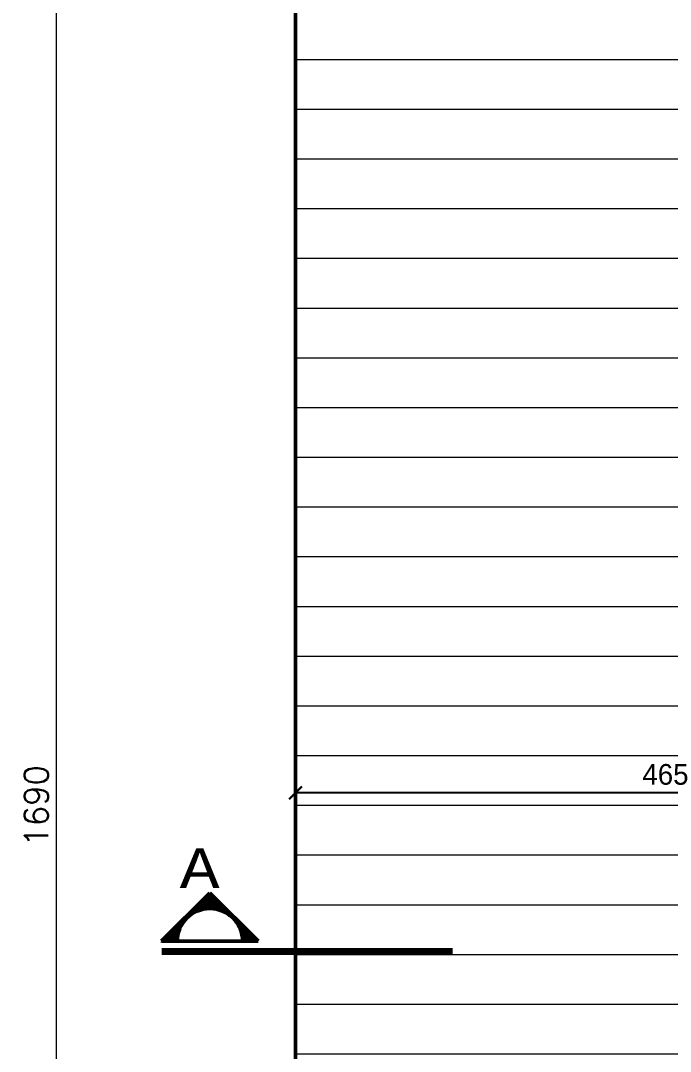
# Model space of a CAD drawing. Header units: millimetres. Extents: x 35860 to 71103, y -11298 to -8385.
# Drawn here: x 52573 to 52981, y -10123 to -9476 of the extents above; entities that cross this region are included whole.
import ezdxf

# ---------------------------------------------------------------- set-up
doc = ezdxf.new("R2010")
doc.units = ezdxf.units.MM
doc.header["$MEASUREMENT"] = 0
doc.layers.get('0').update_dxf_attribs({"lineweight": 15})
doc.layers.get('Defpoints').update_dxf_attribs({"lineweight": 20})
for name, color, linetype, lineweight in [('03_Yazı', 1, 'Continuous', 30), ('05', 4, 'Continuous', 50), ('Aks&Tefriş', 5, 'Continuous', 20), ('Ölçü', 140, 'Continuous', 20)]:
    doc.layers.add(name, color=color, linetype=linetype, lineweight=lineweight)
doc.styles.add('0', font='txt.shx')
doc.styles.add('C', font='')
doc.styles.get('C').set_extended_font_data('Courier New Tur')
doc.dimstyles.new('_VI80I', dxfattribs={"dimtxt": 15, "dimasz": 1, "dimexe": 0, "dimexo": 100, "dimgap": 5, "dimtad": 1, "dimdec": 0, "dimlfac": -1, "dimzin": 12, "dimdsep": 46, "dimtxsty": '0', "dimblk1": 'DOT80_2', "dimblk2": 'DOT80_1', "dimsah": 1, "dimcen": 2.5, "dimse1": 1, "dimse2": 1, "dimclrd": 256, "dimclrt": 1, "dimadec": 8, "dimazin": 0, "dimtfac": 1, "dimtdec": 0, "dimtmove": 0, "dimatfit": 0, "dimldrblk": 'DOT', "dimfxl": 1, "dimtolj": 1, "dimtzin": 0, "dimlwd": -1, "dimarcsym": 0})
doc.dimstyles.new('STANDART', dxfattribs={"dimtxt": 13, "dimasz": 8, "dimexe": 1.25, "dimexo": 0.625, "dimgap": 5, "dimtad": 1, "dimdec": 0, "dimrnd": 5, "dimzin": 1, "dimdsep": 46, "dimtxsty": 'Standard', "dimblk1": 'ARCHTICK', "dimblk2": 'ARCHTICK', "dimsah": 1, "dimcen": 2.5, "dimclrd": 256, "dimclre": 256, "dimclrt": 1, "dimadec": 0, "dimazin": 0, "dimtfac": 1, "dimtdec": 0, "dimtofl": 0, "dimtmove": 1, "dimatfit": 0, "dimldrblk": 'ARCHTICK', "dimfxl": 1, "dimtolj": 1, "dimtzin": 0, "dimarcsym": 0})

# ---------------------------------------------------------------- blocks, each defined once
blk = doc.blocks.new('_ARCHTICK')
at = {"color": 0, "linetype": 'ByBlock', "const_width": 0.15}
blk.add_lwpolyline([(-0.5, -0.5), (0.5, 0.5)], dxfattribs=at)
blk = doc.blocks.new('*D59')
at = {"layer": 'Defpoints', "color": 0, "transparency": 16777216}
for p in [(52745.55, -9959.9), (52745.55, -9960.92), (53210.55, -9972.9)]:
    blk.add_point(p, dxfattribs=at)
at = {"layer": 'Ölçü', "lineweight": -2, "transparency": 16777216}
for p, q in [((52745.55, -9960.52), (52745.55, -9962.17)), ((53210.55, -9960.92), (52745.55, -9960.92))]:
    blk.add_line(p, q, dxfattribs=at)
at = {"layer": 'Ölçü', "lineweight": -2, "transparency": 16777216, "xscale": 8, "yscale": 8, "zscale": 8, "rotation": 180}
blk.add_blockref('_ARCHTICK', (52745.55, -9960.92), dxfattribs=at)
at = {"layer": 'Ölçü', "lineweight": -2, "transparency": 16777216, "xscale": 8, "yscale": 8, "zscale": 8}
blk.add_blockref('_ARCHTICK', (53210.55, -9960.92), dxfattribs=at)
at = {"layer": 'Ölçü', "color": 1, "transparency": 16777216, "insert": (52978.05, -9949.42), "char_height": 13, "attachment_point": 5}
blk.add_mtext('\\A1;465', dxfattribs=at)
blk = doc.blocks.new('DOT')
at = {"color": 0}
blk.add_line((-10, 0), (10, 0), dxfattribs=at)
at = {"color": 0, "const_width": 4.5}
blk.add_lwpolyline([(-2.25, 0, 1), (2.25, 0, 1)], format="xyb", close=True, dxfattribs=at)
blk = doc.blocks.new('DOT80_2')
at = {"color": 0}
blk.add_line((0, 0), (0, -80), dxfattribs=at)
blk.add_blockref('DOT', (0, 0))
blk = doc.blocks.new('DOT80_1')
at = {"color": 0}
blk.add_line((0, 0), (0, 80), dxfattribs=at)
blk.add_blockref('DOT', (0, 0))
blk = doc.blocks.new('*D360')
at = {"layer": 'Aks&Tefriş', "transparency": 16777216}
blk.add_line((52595.13, -9115.84), (52595.13, -10822.42), dxfattribs=at)
at = {"layer": 'Defpoints', "color": 0, "transparency": 16777216}
for p in [(52745.55, -9114.84), (52595.13, -10823.42), (52745.55, -10823.42)]:
    blk.add_point(p, dxfattribs=at)
at = {"layer": 'Aks&Tefriş', "transparency": 16777216}
for name, p, rotation in [('DOT80_2', (52595.13, -9114.84), 90), ('DOT80_1', (52595.13, -10823.42), 270)]:
    blk.add_blockref(name, p, dxfattribs=dict(at, rotation=rotation))
at = {"layer": 'Aks&Tefriş', "color": 1, "transparency": 16777216, "insert": (52582.63, -9969.13), "char_height": 15, "attachment_point": 5, "rotation": 90, "style": '0'}
blk.add_mtext('\\A1;1690', dxfattribs=at)

msp = doc.modelspace()

# ---------------------------------------------------------------- hatches: boundary and pattern name
h = msp.add_hatch()
h.set_pattern_fill('LINE', color=256, scale=250, angle=90, style=0)
h.paths.add_polyline_path([(53945.55, -9181.05), (52745.55, -9114.84), (53145.55, -9537.52), (53399.51, -9551.53), (53399.79, -9546.54), (53509.62, -9552.6), (53509.35, -9557.59), (53545.55, -9559.59)])
h.paths.add_polyline_path([(53335.55, -9398.8), (53335.55, -9473.8), (53320.55, -9473.8), (53320.55, -9398.8)], flags=16)
h.paths.add_polyline_path([(53320.98, -9466.21, -1), (53334.78, -9466.21, -1)], flags=0)
h.paths.add_polyline_path([(53334.78, -9451.21, -1), (53320.98, -9451.21, -1)], flags=0)
h.paths.add_polyline_path([(53334.78, -9436.21, -1), (53320.98, -9436.21, -1)], flags=0)
h.paths.add_polyline_path([(53334.78, -9421.21, -1), (53320.98, -9421.21, -1)], flags=0)
h.paths.add_polyline_path([(53335.55, -9458.8), (53335.55, -9473.8), (53326.91, -9473.8), (53326.91, -9462.98), (53324.58, -9458.8)], flags=16)
h.paths.add_polyline_path([(53334.78, -9406.21, -1), (53320.98, -9406.21, -1)], flags=0)
h.paths.add_polyline_path([(53399.3, -9370.8), (53399.3, -9333.96), (53418.8, -9333.96), (53418.8, -9370.8)], flags=24)
h.paths.add_polyline_path([(53327.13, -9476.15), (53363.96, -9476.15), (53363.96, -9495.65), (53327.13, -9495.65)], flags=24)
h.paths.add_polyline_path([(53399.3, -9547.91), (53399.3, -9524.07), (53418.8, -9524.07), (53418.8, -9547.91)], flags=24)
h = msp.add_hatch()
h.set_pattern_fill('LINE', color=256, scale=250, style=0)
h.paths.add_polyline_path([(53145.55, -10123.42), (53210.55, -10123.42), (53210.55, -9873.42), (53145.55, -9873.42), (53145.55, -9771.1), (53140.55, -9771.1), (53140.55, -9661.1), (53145.55, -9661.1), (53145.55, -9537.52), (52745.55, -9114.84), (52745.55, -10823.42), (53145.55, -10423.42), (53145.55, -10328.42), (53140.55, -10328.42), (53140.55, -10218.42), (53145.55, -10218.42)])
h.paths.add_polyline_path([(53184.18, -9939.67), (53208.01, -9939.67), (53208.01, -9959.17), (53184.18, -9959.17)], flags=24)
h.paths.add_polyline_path([(52957.46, -9939.67), (52998.63, -9939.67), (52998.63, -9959.17), (52957.46, -9959.17)], flags=24)
h.paths.add_polyline_path([(53034.66, -10291.26), (53034.66, -10254.43), (53054.16, -10254.43), (53054.16, -10291.26)], flags=24)
h.paths.add_polyline_path([(53035.16, -9725.39), (53035.16, -9684.23), (53054.66, -9684.23), (53054.66, -9725.39)], flags=24)

# ---------------------------------------------------------------- linework, layer by layer
at = {"layer": '05'}
for p, q in [((52745.55, -9114.84), (52745.55, -10823.42)), ((52691.76, -10023.89), (52661.41, -10054.23)), ((52691.76, -10023.89), (52661.41, -10054.23)), ((52691.76, -10023.89), (52661.41, -10054.23)), ((52692.77, -10033.72), (52687.35, -10028.3)), ((52692.77, -10033.72), (52687.35, -10028.3)), ((52692.77, -10033.72), (52687.35, -10028.3)), ((52693.42, -10033.76), (52687.65, -10027.99)), ((52693.42, -10033.76), (52687.65, -10027.99)), ((52693.42, -10033.76), (52687.65, -10027.99)), ((52694.09, -10033.83), (52687.95, -10027.69)), ((52694.09, -10033.83), (52687.95, -10027.69)), ((52694.09, -10033.83), (52687.95, -10027.69)), ((52694.79, -10033.92), (52688.26, -10027.39)), ((52694.79, -10033.92), (52688.26, -10027.39)), ((52694.79, -10033.92), (52688.26, -10027.39)), ((52695.52, -10034.04), (52688.56, -10027.09)), ((52695.52, -10034.04), (52688.56, -10027.09)), ((52695.52, -10034.04), (52688.56, -10027.09)), ((52696.28, -10034.2), (52688.86, -10026.78)), ((52696.28, -10034.2), (52688.86, -10026.78)), ((52696.28, -10034.2), (52688.86, -10026.78)), ((52697.08, -10034.4), (52689.16, -10026.48)), ((52697.08, -10034.4), (52689.16, -10026.48)), ((52697.08, -10034.4), (52689.16, -10026.48)), ((52697.94, -10034.65), (52689.47, -10026.18)), ((52697.94, -10034.65), (52689.47, -10026.18)), ((52697.94, -10034.65), (52689.47, -10026.18)), ((52698.85, -10034.96), (52689.77, -10025.88)), ((52698.85, -10034.96), (52689.77, -10025.88)), ((52698.85, -10034.96), (52689.77, -10025.88)), ((52699.86, -10035.36), (52690.07, -10025.57)), ((52699.86, -10035.36), (52690.07, -10025.57)), ((52699.86, -10035.36), (52690.07, -10025.57)), ((52700.99, -10035.89), (52690.37, -10025.27)), ((52700.99, -10035.89), (52690.37, -10025.27)), ((52700.99, -10035.89), (52690.37, -10025.27)), ((52702.34, -10036.63), (52690.68, -10024.97)), ((52702.34, -10036.63), (52690.68, -10024.97)), ((52702.34, -10036.63), (52690.68, -10024.97)), ((52704.24, -10037.92), (52690.98, -10024.67)), ((52704.24, -10037.92), (52690.98, -10024.67)), ((52704.24, -10037.92), (52690.98, -10024.67)), ((52721.15, -10054.23), (52691.28, -10024.36)), ((52721.15, -10054.23), (52691.28, -10024.36)), ((52721.15, -10054.23), (52691.28, -10024.36)), ((52721.76, -10054.23), (52691.59, -10024.06)), ((52721.76, -10054.23), (52691.59, -10024.06)), ((52721.76, -10054.23), (52691.59, -10024.06)), ((52722.1, -10054.23), (52691.76, -10023.89)), ((52722.1, -10054.23), (52691.76, -10023.89)), ((52722.1, -10054.23), (52691.76, -10023.89)), ((52681.94, -10036.2), (52680.69, -10034.95)), ((52681.94, -10036.2), (52680.69, -10034.95)), ((52681.94, -10036.2), (52680.69, -10034.95)), ((52682.33, -10035.99), (52681, -10034.65)), ((52682.33, -10035.99), (52681, -10034.65)), ((52682.33, -10035.99), (52681, -10034.65)), ((52682.73, -10035.78), (52681.3, -10034.35)), ((52682.73, -10035.78), (52681.3, -10034.35)), ((52682.73, -10035.78), (52681.3, -10034.35)), ((52683.14, -10035.59), (52681.6, -10034.05)), ((52683.14, -10035.59), (52681.6, -10034.05)), ((52683.14, -10035.59), (52681.6, -10034.05)), ((52683.56, -10035.4), (52681.9, -10033.74)), ((52683.56, -10035.4), (52681.9, -10033.74)), ((52683.56, -10035.4), (52681.9, -10033.74)), ((52683.99, -10035.22), (52682.21, -10033.44)), ((52683.99, -10035.22), (52682.21, -10033.44)), ((52683.99, -10035.22), (52682.21, -10033.44)), ((52684.42, -10035.05), (52682.51, -10033.14)), ((52684.42, -10035.05), (52682.51, -10033.14)), ((52684.42, -10035.05), (52682.51, -10033.14)), ((52684.86, -10034.89), (52682.81, -10032.83)), ((52684.86, -10034.89), (52682.81, -10032.83)), ((52684.86, -10034.89), (52682.81, -10032.83)), ((52685.31, -10034.73), (52683.11, -10032.53)), ((52685.31, -10034.73), (52683.11, -10032.53)), ((52685.31, -10034.73), (52683.11, -10032.53)), ((52685.77, -10034.59), (52683.42, -10032.23)), ((52685.77, -10034.59), (52683.42, -10032.23)), ((52685.77, -10034.59), (52683.42, -10032.23)), ((52686.24, -10034.45), (52683.72, -10031.93)), ((52686.24, -10034.45), (52683.72, -10031.93)), ((52686.24, -10034.45), (52683.72, -10031.93)), ((52686.72, -10034.32), (52684.02, -10031.62)), ((52686.72, -10034.32), (52684.02, -10031.62)), ((52686.72, -10034.32), (52684.02, -10031.62)), ((52687.21, -10034.21), (52684.32, -10031.32)), ((52687.21, -10034.21), (52684.32, -10031.32)), ((52687.21, -10034.21), (52684.32, -10031.32)), ((52687.71, -10034.1), (52684.63, -10031.02)), ((52687.71, -10034.1), (52684.63, -10031.02)), ((52687.71, -10034.1), (52684.63, -10031.02)), ((52688.22, -10034), (52684.93, -10030.72)), ((52688.22, -10034), (52684.93, -10030.72)), ((52688.22, -10034), (52684.93, -10030.72)), ((52688.74, -10033.92), (52685.23, -10030.41)), ((52688.74, -10033.92), (52685.23, -10030.41)), ((52688.74, -10033.92), (52685.23, -10030.41)), ((52689.27, -10033.85), (52685.53, -10030.11)), ((52689.27, -10033.85), (52685.53, -10030.11)), ((52689.27, -10033.85), (52685.53, -10030.11)), ((52689.81, -10033.79), (52685.84, -10029.81)), ((52689.81, -10033.79), (52685.84, -10029.81)), ((52689.81, -10033.79), (52685.84, -10029.81)), ((52690.37, -10033.74), (52686.14, -10029.51)), ((52690.37, -10033.74), (52686.14, -10029.51)), ((52690.37, -10033.74), (52686.14, -10029.51)), ((52690.95, -10033.71), (52686.44, -10029.2)), ((52690.95, -10033.71), (52686.44, -10029.2)), ((52690.95, -10033.71), (52686.44, -10029.2)), ((52691.54, -10033.7), (52686.74, -10028.9)), ((52691.54, -10033.7), (52686.74, -10028.9)), ((52691.54, -10033.7), (52686.74, -10028.9)), ((52692.15, -10033.7), (52687.05, -10028.6)), ((52692.15, -10033.7), (52687.05, -10028.6)), ((52692.15, -10033.7), (52687.05, -10028.6)), ((52675.16, -10042.13), (52674.34, -10041.31)), ((52675.16, -10042.13), (52674.34, -10041.31)), ((52675.16, -10042.13), (52674.34, -10041.31)), ((52675.42, -10041.78), (52674.64, -10041)), ((52675.42, -10041.78), (52674.64, -10041)), ((52675.42, -10041.78), (52674.64, -10041)), ((52675.69, -10041.44), (52674.94, -10040.7)), ((52675.69, -10041.44), (52674.94, -10040.7)), ((52675.69, -10041.44), (52674.94, -10040.7)), ((52675.96, -10041.11), (52675.25, -10040.4)), ((52675.96, -10041.11), (52675.25, -10040.4)), ((52675.96, -10041.11), (52675.25, -10040.4)), ((52676.24, -10040.78), (52675.55, -10040.1)), ((52676.24, -10040.78), (52675.55, -10040.1)), ((52676.24, -10040.78), (52675.55, -10040.1)), ((52676.52, -10040.46), (52675.85, -10039.79)), ((52676.52, -10040.46), (52675.85, -10039.79)), ((52676.52, -10040.46), (52675.85, -10039.79)), ((52676.81, -10040.15), (52676.16, -10039.49)), ((52676.81, -10040.15), (52676.16, -10039.49)), ((52676.81, -10040.15), (52676.16, -10039.49)), ((52677.11, -10039.84), (52676.46, -10039.19)), ((52677.11, -10039.84), (52676.46, -10039.19)), ((52677.11, -10039.84), (52676.46, -10039.19)), ((52677.41, -10039.54), (52676.76, -10038.89)), ((52677.41, -10039.54), (52676.76, -10038.89)), ((52677.41, -10039.54), (52676.76, -10038.89)), ((52677.72, -10039.24), (52677.06, -10038.58)), ((52677.72, -10039.24), (52677.06, -10038.58)), ((52677.72, -10039.24), (52677.06, -10038.58)), ((52678.04, -10038.95), (52677.37, -10038.28)), ((52678.04, -10038.95), (52677.37, -10038.28)), ((52678.04, -10038.95), (52677.37, -10038.28)), ((52678.36, -10038.67), (52677.67, -10037.98)), ((52678.36, -10038.67), (52677.67, -10037.98)), ((52678.36, -10038.67), (52677.67, -10037.98)), ((52678.69, -10038.39), (52677.97, -10037.68)), ((52678.69, -10038.39), (52677.97, -10037.68)), ((52678.69, -10038.39), (52677.97, -10037.68)), ((52679.02, -10038.12), (52678.27, -10037.37)), ((52679.02, -10038.12), (52678.27, -10037.37)), ((52679.02, -10038.12), (52678.27, -10037.37)), ((52679.36, -10037.86), (52678.58, -10037.07)), ((52679.36, -10037.86), (52678.58, -10037.07)), ((52679.36, -10037.86), (52678.58, -10037.07)), ((52679.71, -10037.6), (52678.88, -10036.77)), ((52679.71, -10037.6), (52678.88, -10036.77)), ((52679.71, -10037.6), (52678.88, -10036.77)), ((52680.06, -10037.35), (52679.18, -10036.47)), ((52680.06, -10037.35), (52679.18, -10036.47)), ((52680.06, -10037.35), (52679.18, -10036.47)), ((52680.42, -10037.1), (52679.48, -10036.16)), ((52680.42, -10037.1), (52679.48, -10036.16)), ((52680.42, -10037.1), (52679.48, -10036.16)), ((52680.79, -10036.87), (52679.79, -10035.86)), ((52680.79, -10036.87), (52679.79, -10035.86)), ((52680.79, -10036.87), (52679.79, -10035.86)), ((52681.17, -10036.64), (52680.09, -10035.56)), ((52681.17, -10036.64), (52680.09, -10035.56)), ((52681.17, -10036.64), (52680.09, -10035.56)), ((52681.55, -10036.41), (52680.39, -10035.26)), ((52681.55, -10036.41), (52680.39, -10035.26)), ((52681.55, -10036.41), (52680.39, -10035.26)), ((52671.38, -10051.66), (52667.68, -10047.96)), ((52671.38, -10051.66), (52667.68, -10047.96)), ((52671.38, -10051.66), (52667.68, -10047.96)), ((52671.45, -10051.13), (52667.99, -10047.66)), ((52671.45, -10051.13), (52667.99, -10047.66)), ((52671.45, -10051.13), (52667.99, -10047.66)), ((52671.54, -10050.61), (52668.29, -10047.36)), ((52671.54, -10050.61), (52668.29, -10047.36)), ((52671.54, -10050.61), (52668.29, -10047.36)), ((52671.64, -10050.1), (52668.59, -10047.05)), ((52671.64, -10050.1), (52668.59, -10047.05)), ((52671.64, -10050.1), (52668.59, -10047.05)), ((52671.75, -10049.61), (52668.89, -10046.75)), ((52671.75, -10049.61), (52668.89, -10046.75)), ((52671.75, -10049.61), (52668.89, -10046.75)), ((52671.87, -10049.12), (52669.2, -10046.45)), ((52671.87, -10049.12), (52669.2, -10046.45)), ((52671.87, -10049.12), (52669.2, -10046.45)), ((52671.99, -10048.64), (52669.5, -10046.15)), ((52671.99, -10048.64), (52669.5, -10046.15)), ((52671.99, -10048.64), (52669.5, -10046.15)), ((52672.13, -10048.18), (52669.8, -10045.84)), ((52672.13, -10048.18), (52669.8, -10045.84)), ((52672.13, -10048.18), (52669.8, -10045.84)), ((52672.28, -10047.72), (52670.1, -10045.54)), ((52672.28, -10047.72), (52670.1, -10045.54)), ((52672.28, -10047.72), (52670.1, -10045.54)), ((52672.44, -10047.27), (52670.41, -10045.24)), ((52672.44, -10047.27), (52670.41, -10045.24)), ((52672.44, -10047.27), (52670.41, -10045.24)), ((52672.6, -10046.83), (52670.71, -10044.94)), ((52672.6, -10046.83), (52670.71, -10044.94)), ((52672.6, -10046.83), (52670.71, -10044.94)), ((52672.77, -10046.4), (52671.01, -10044.63)), ((52672.77, -10046.4), (52671.01, -10044.63)), ((52672.77, -10046.4), (52671.01, -10044.63)), ((52672.95, -10045.97), (52671.31, -10044.33)), ((52672.95, -10045.97), (52671.31, -10044.33)), ((52672.95, -10045.97), (52671.31, -10044.33)), ((52673.14, -10045.55), (52671.62, -10044.03)), ((52673.14, -10045.55), (52671.62, -10044.03)), ((52673.14, -10045.55), (52671.62, -10044.03)), ((52673.34, -10045.15), (52671.92, -10043.73)), ((52673.34, -10045.15), (52671.92, -10043.73)), ((52673.34, -10045.15), (52671.92, -10043.73)), ((52673.54, -10044.74), (52672.22, -10043.42)), ((52673.54, -10044.74), (52672.22, -10043.42)), ((52673.54, -10044.74), (52672.22, -10043.42)), ((52673.75, -10044.35), (52672.52, -10043.12)), ((52673.75, -10044.35), (52672.52, -10043.12)), ((52673.75, -10044.35), (52672.52, -10043.12)), ((52673.97, -10043.96), (52672.83, -10042.82)), ((52673.97, -10043.96), (52672.83, -10042.82)), ((52673.97, -10043.96), (52672.83, -10042.82)), ((52674.2, -10043.58), (52673.13, -10042.52)), ((52674.2, -10043.58), (52673.13, -10042.52)), ((52674.2, -10043.58), (52673.13, -10042.52)), ((52674.43, -10043.21), (52673.43, -10042.21)), ((52674.43, -10043.21), (52673.43, -10042.21)), ((52674.43, -10043.21), (52673.43, -10042.21)), ((52674.67, -10042.84), (52673.73, -10041.91)), ((52674.67, -10042.84), (52673.73, -10041.91)), ((52674.67, -10042.84), (52673.73, -10041.91)), ((52674.91, -10042.48), (52674.04, -10041.61)), ((52674.91, -10042.48), (52674.04, -10041.61)), ((52674.91, -10042.48), (52674.04, -10041.61)), ((52720.55, -10054.23), (52708.07, -10041.75)), ((52720.55, -10054.23), (52708.07, -10041.75)), ((52720.55, -10054.23), (52708.07, -10041.75)), ((52719.94, -10054.23), (52709.36, -10043.65)), ((52719.94, -10054.23), (52709.36, -10043.65)), ((52719.94, -10054.23), (52709.36, -10043.65)), ((52719.34, -10054.23), (52710.1, -10045)), ((52719.34, -10054.23), (52710.1, -10045)), ((52719.34, -10054.23), (52710.1, -10045)), ((52718.73, -10054.23), (52710.63, -10046.13)), ((52718.73, -10054.23), (52710.63, -10046.13)), ((52718.73, -10054.23), (52710.63, -10046.13)), ((52718.13, -10054.23), (52711.03, -10047.14)), ((52718.13, -10054.23), (52711.03, -10047.14)), ((52718.13, -10054.23), (52711.03, -10047.14)), ((52661.41, -10054.23), (52722.1, -10054.23)), ((52661.41, -10054.23), (52722.1, -10054.23)), ((52661.41, -10054.23), (52722.1, -10054.23)), ((52661.85, -10054.23), (52661.63, -10054.01)), ((52661.85, -10054.23), (52661.63, -10054.01)), ((52661.85, -10054.23), (52661.63, -10054.01)), ((52662.46, -10054.23), (52661.94, -10053.71)), ((52662.46, -10054.23), (52661.94, -10053.71)), ((52662.46, -10054.23), (52661.94, -10053.71)), ((52663.06, -10054.23), (52662.24, -10053.41)), ((52663.06, -10054.23), (52662.24, -10053.41)), ((52663.06, -10054.23), (52662.24, -10053.41)), ((52663.67, -10054.23), (52662.54, -10053.11)), ((52663.67, -10054.23), (52662.54, -10053.11)), ((52663.67, -10054.23), (52662.54, -10053.11)), ((52664.27, -10054.23), (52662.84, -10052.8)), ((52664.27, -10054.23), (52662.84, -10052.8)), ((52664.27, -10054.23), (52662.84, -10052.8)), ((52664.88, -10054.23), (52663.15, -10052.5)), ((52664.88, -10054.23), (52663.15, -10052.5)), ((52664.88, -10054.23), (52663.15, -10052.5)), ((52665.48, -10054.23), (52663.45, -10052.2)), ((52665.48, -10054.23), (52663.45, -10052.2)), ((52665.48, -10054.23), (52663.45, -10052.2)), ((52666.09, -10054.23), (52663.75, -10051.9)), ((52666.09, -10054.23), (52663.75, -10051.9)), ((52666.09, -10054.23), (52663.75, -10051.9)), ((52666.69, -10054.23), (52664.05, -10051.59)), ((52666.69, -10054.23), (52664.05, -10051.59)), ((52666.69, -10054.23), (52664.05, -10051.59)), ((52667.3, -10054.23), (52664.36, -10051.29)), ((52667.3, -10054.23), (52664.36, -10051.29)), ((52667.3, -10054.23), (52664.36, -10051.29)), ((52667.9, -10054.23), (52664.66, -10050.99)), ((52667.9, -10054.23), (52664.66, -10050.99)), ((52667.9, -10054.23), (52664.66, -10050.99)), ((52668.51, -10054.23), (52664.96, -10050.69)), ((52668.51, -10054.23), (52664.96, -10050.69)), ((52668.51, -10054.23), (52664.96, -10050.69)), ((52669.11, -10054.23), (52665.26, -10050.38)), ((52669.11, -10054.23), (52665.26, -10050.38)), ((52669.11, -10054.23), (52665.26, -10050.38)), ((52669.72, -10054.23), (52665.57, -10050.08)), ((52669.72, -10054.23), (52665.57, -10050.08)), ((52669.72, -10054.23), (52665.57, -10050.08)), ((52670.32, -10054.23), (52665.87, -10049.78)), ((52670.32, -10054.23), (52665.87, -10049.78)), ((52670.32, -10054.23), (52665.87, -10049.78)), ((52670.93, -10054.23), (52666.17, -10049.48)), ((52670.93, -10054.23), (52666.17, -10049.48)), ((52670.93, -10054.23), (52666.17, -10049.48)), ((52671.22, -10053.92), (52666.47, -10049.17)), ((52671.22, -10053.92), (52666.47, -10049.17)), ((52671.22, -10053.92), (52666.47, -10049.17)), ((52671.24, -10053.33), (52666.78, -10048.87)), ((52671.24, -10053.33), (52666.78, -10048.87)), ((52671.24, -10053.33), (52666.78, -10048.87)), ((52671.27, -10052.76), (52667.08, -10048.57)), ((52671.27, -10052.76), (52667.08, -10048.57)), ((52671.27, -10052.76), (52667.08, -10048.57)), ((52671.32, -10052.2), (52667.38, -10048.26)), ((52671.32, -10052.2), (52667.38, -10048.26)), ((52671.32, -10052.2), (52667.38, -10048.26)), ((52717.52, -10054.23), (52711.34, -10048.05)), ((52717.52, -10054.23), (52711.34, -10048.05)), ((52717.52, -10054.23), (52711.34, -10048.05)), ((52716.92, -10054.23), (52711.59, -10048.91)), ((52716.92, -10054.23), (52711.59, -10048.91)), ((52716.92, -10054.23), (52711.59, -10048.91)), ((52716.31, -10054.23), (52711.79, -10049.71)), ((52716.31, -10054.23), (52711.79, -10049.71)), ((52716.31, -10054.23), (52711.79, -10049.71)), ((52715.71, -10054.23), (52711.95, -10050.47)), ((52715.71, -10054.23), (52711.95, -10050.47)), ((52715.71, -10054.23), (52711.95, -10050.47)), ((52715.1, -10054.23), (52712.07, -10051.2)), ((52715.1, -10054.23), (52712.07, -10051.2)), ((52715.1, -10054.23), (52712.07, -10051.2)), ((52714.5, -10054.23), (52712.16, -10051.9)), ((52714.5, -10054.23), (52712.16, -10051.9)), ((52714.5, -10054.23), (52712.16, -10051.9)), ((52713.89, -10054.23), (52712.23, -10052.57)), ((52713.89, -10054.23), (52712.23, -10052.57)), ((52713.89, -10054.23), (52712.23, -10052.57)), ((52713.29, -10054.23), (52712.27, -10053.22)), ((52713.29, -10054.23), (52712.27, -10053.22)), ((52713.29, -10054.23), (52712.27, -10053.22)), ((52712.68, -10054.23), (52712.29, -10053.84)), ((52712.68, -10054.23), (52712.29, -10053.84)), ((52712.68, -10054.23), (52712.29, -10053.84))]:
    msp.add_line(p, q, dxfattribs=at)
at = {"layer": '05', "ltscale": 3}
for p, q in [((52844.21, -10059.67), (52661.61, -10059.67)), ((52844.21, -10059.67), (52661.61, -10059.67)), ((52844.21, -10059.67), (52661.61, -10059.67)), ((52844.21, -10060.67), (52661.61, -10060.67)), ((52844.21, -10060.67), (52661.61, -10060.67)), ((52844.21, -10060.67), (52661.61, -10060.67)), ((52844.21, -10061.67), (52661.61, -10061.67)), ((52844.21, -10061.67), (52661.61, -10061.67)), ((52844.21, -10061.67), (52661.61, -10061.67))]:
    msp.add_line(p, q, dxfattribs=at)
at = {"layer": '05'}
msp.add_arc((52691.76, -10054.23), 20.54, 0, 180, dxfattribs=at)
msp.add_arc((52691.76, -10054.23), 20.54, 0, 180, dxfattribs=at)
msp.add_arc((52691.76, -10054.23), 20.54, 0, 180, dxfattribs=at)

# ---------------------------------------------------------------- texts
at = {"layer": '03_Yazı', "style": 'C'}
msp.add_text('A ', height=25, dxfattribs=at).set_placement((52672.78, -10020.78))

# ---------------------------------------------------------------- dimensions: what is measured, and where the dimension line sits
at = {"layer": 'Aks&Tefriş'}
dim = msp.add_linear_dim(base=(52595.13, -10823.42), p1=(52745.55, -9114.84), p2=(52745.55, -10823.42), angle=90, text='1690', dimstyle='_VI80I', dxfattribs=at)
dim.commit()
dim.dimension.update_dxf_attribs({"geometry": '*D360', "text_midpoint": (52582.63, -9969.13)})
at = {"layer": 'Ölçü'}
dim = msp.add_linear_dim(base=(52745.55, -9960.92), p1=(53210.55, -9972.9), p2=(52745.55, -9959.9), angle=180, dimstyle='STANDART', override={"dimse1": 1}, dxfattribs=at)
dim.commit()
dim.dimension.update_dxf_attribs({"geometry": '*D59', "text_midpoint": (52978.05, -9949.42)})

doc.saveas('drawing.dxf')
